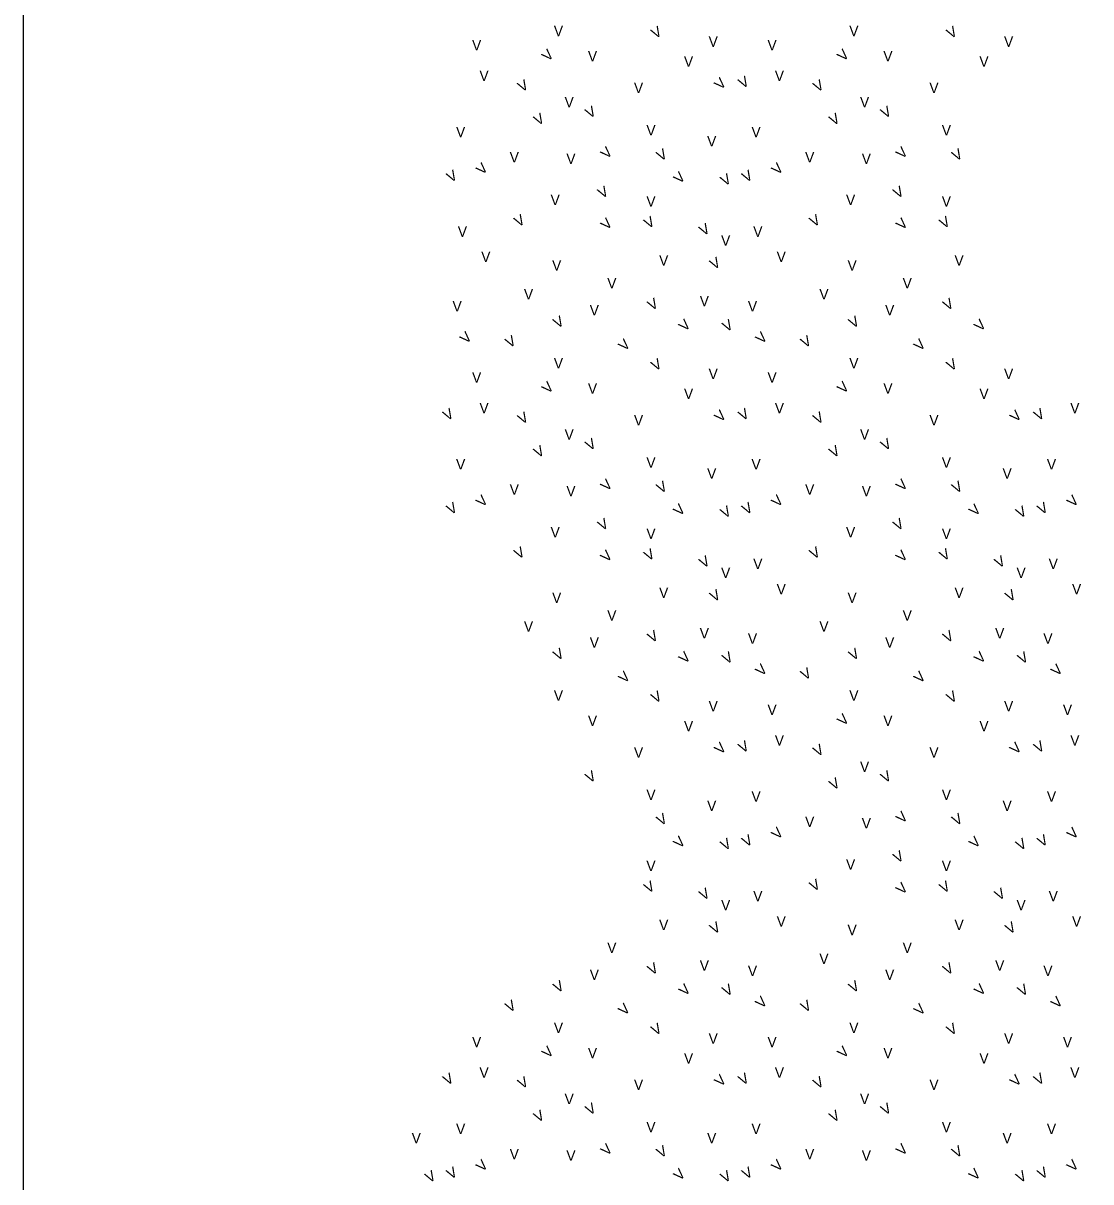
# Model space of a CAD drawing. Extents: x 997.6 to 1036.5, y 998.9 to 1022.7.
# Drawn here: x 1007 to 1009.062, y 1014.254 to 1016.492 of the extents above; entities that cross this region are included whole.
import ezdxf

# ---------------------------------------------------------------- set-up
doc = ezdxf.new("R2010")
doc.units = 0
for name, color, linetype in [('Level 1', 7, 'Continuous'), ('Level 10', 7, 'Continuous'), ('Level 11', 7, 'Continuous')]:
    doc.layers.add(name, color=color, linetype=linetype)

msp = doc.modelspace()

# ---------------------------------------------------------------- linework, layer by layer
at = {"layer": 'Level 10'}
msp.add_line((1007, 1021.5), (1007, 1000.5), dxfattribs=at)
at = {"layer": 'Level 11'}
msp.add_lwpolyline([(1007, 1000.5), (1035.5, 1000.5), (1035.5, 1021.5), (1007, 1021.5)], close=True, dxfattribs=at)

# ---------------------------------------------------------------- texts
at = {"layer": 'Level 1'}
for p in [(1008.025, 1016.467), (1008.5956, 1016.467), (1007.867, 1016.4396), (1008.3239, 1016.4464), (1008.4376, 1016.4396), (1008.8945, 1016.4464), (1008.0908, 1016.4183), (1008.6614, 1016.4183), (1008.2763, 1016.408), (1008.8469, 1016.408), (1007.8813, 1016.3805), (1008.4518, 1016.3805), (1008.1797, 1016.3571), (1008.7503, 1016.3571), (1008.0457, 1016.3296), (1008.6163, 1016.3296), (1007.8361, 1016.2718), (1008.2037, 1016.2753), (1008.321, 1016.254), (1008.4067, 1016.2718), (1008.7743, 1016.2753), (1007.9397, 1016.2231), (1008.0491, 1016.2203), (1008.5103, 1016.2231), (1008.6197, 1016.2203), (1008.0187, 1016.1407), (1008.2037, 1016.1378), (1008.5893, 1016.1407), (1008.7743, 1016.1378), (1007.8395, 1016.0794), (1008.4101, 1016.0794), (1008.348, 1016.0623), (1007.8847, 1016.0308), (1008.4553, 1016.0308), (1008.0216, 1016.0142), (1008.2283, 1016.0238), (1008.5922, 1016.0142), (1008.7988, 1016.0238), (1008.1281, 1015.9798), (1008.6987, 1015.9798), (1007.9672, 1015.9586), (1008.3068, 1015.9454), (1008.5378, 1015.9586), (1007.8293, 1015.9352), (1008.0943, 1015.9277), (1008.3998, 1015.9352), (1008.6648, 1015.9277), (1008.025, 1015.8252), (1008.5956, 1015.8252), (1007.867, 1015.7978), (1008.3239, 1015.8046), (1008.4376, 1015.7978), (1008.8945, 1015.8046), (1008.0908, 1015.7765), (1008.2763, 1015.7662), (1008.6614, 1015.7765), (1008.8469, 1015.7662), (1007.8813, 1015.7387), (1008.4518, 1015.7387), (1009.0224, 1015.7387), (1008.1797, 1015.7153), (1008.7503, 1015.7153), (1008.0457, 1015.6878), (1008.6163, 1015.6878), (1007.8361, 1015.63), (1008.2037, 1015.6334), (1008.4067, 1015.63), (1008.7743, 1015.6334), (1008.9773, 1015.63), (1008.321, 1015.6122), (1008.8916, 1015.6122), (1007.9397, 1015.5813), (1008.0491, 1015.5784), (1008.5103, 1015.5813), (1008.6197, 1015.5784), (1008.0187, 1015.4988), (1008.2037, 1015.496), (1008.5893, 1015.4988), (1008.7743, 1015.496), (1008.4101, 1015.4376), (1008.9807, 1015.4376), (1008.348, 1015.4204), (1008.9186, 1015.4204), (1008.2283, 1015.382), (1008.4553, 1015.3889), (1008.7988, 1015.382), (1009.0258, 1015.3889), (1008.0216, 1015.3723), (1008.5922, 1015.3723), (1008.1281, 1015.338), (1008.6987, 1015.338), (1007.9672, 1015.3168), (1008.5378, 1015.3168), (1008.3068, 1015.3036), (1008.3998, 1015.2933), (1008.8773, 1015.3036), (1008.9704, 1015.2933), (1008.0943, 1015.2858), (1008.6648, 1015.2858), (1008.025, 1015.1833), (1008.5956, 1015.1833), (1008.3239, 1015.1628), (1008.8945, 1015.1628), (1008.0908, 1015.1347), (1008.4376, 1015.1559), (1008.6614, 1015.1347), (1009.0082, 1015.1559), (1008.2763, 1015.1243), (1008.8469, 1015.1243), (1008.4518, 1015.0968), (1009.0224, 1015.0968), (1008.1797, 1015.0734), (1008.7503, 1015.0734), (1008.6163, 1015.0459), (1008.2037, 1014.9916), (1008.4067, 1014.9882), (1008.7743, 1014.9916), (1008.9773, 1014.9882), (1008.321, 1014.9703), (1008.8916, 1014.9703), (1008.5103, 1014.9394), (1008.6197, 1014.9366), (1008.2037, 1014.8542), (1008.5893, 1014.857), (1008.7743, 1014.8542), (1008.348, 1014.7786), (1008.4101, 1014.7958), (1008.9186, 1014.7786), (1008.9807, 1014.7958), (1008.2283, 1014.7402), (1008.4553, 1014.7471), (1008.7988, 1014.7402), (1009.0258, 1014.7471), (1008.5922, 1014.7305), (1008.1281, 1014.6962), (1008.6987, 1014.6962), (1008.5378, 1014.6749), (1008.0943, 1014.644), (1008.3068, 1014.6618), (1008.3998, 1014.6515), (1008.6648, 1014.644), (1008.8773, 1014.6618), (1008.9704, 1014.6515), (1008.025, 1014.5415), (1008.5956, 1014.5415), (1007.867, 1014.5141), (1008.3239, 1014.5209), (1008.4376, 1014.5141), (1008.8945, 1014.5209), (1009.0082, 1014.5141), (1008.0908, 1014.4928), (1008.6614, 1014.4928), (1008.2763, 1014.4825), (1008.8469, 1014.4825), (1007.8813, 1014.455), (1008.4518, 1014.455), (1009.0224, 1014.455), (1008.1797, 1014.4316), (1008.7503, 1014.4316), (1008.0457, 1014.4041), (1008.6163, 1014.4041), (1007.8361, 1014.3463), (1008.2037, 1014.3498), (1008.4067, 1014.3463), (1008.7743, 1014.3498), (1008.9773, 1014.3463), (1007.7504, 1014.3285), (1008.321, 1014.3285), (1008.8916, 1014.3285), (1007.9397, 1014.2976), (1008.0491, 1014.2948), (1008.5103, 1014.2976), (1008.6197, 1014.2948)]:
    msp.add_text('V', height=0.02, dxfattribs=at).set_placement(p)
for rotation, p in [(29.9221, (1008.2203, 1016.4612)), (29.9221, (1008.7909, 1016.4612)), (45, (1008.0138, 1016.4168)), (45, (1008.5844, 1016.4168)), (45, (1008.3471, 1016.3618)), (29.9221, (1008.3889, 1016.365)), (29.9221, (1007.9627, 1016.3581)), (29.9221, (1008.5333, 1016.3581)), (29.9221, (1007.9936, 1016.2934)), (29.9221, (1008.0933, 1016.3072)), (29.9221, (1008.5642, 1016.2934)), (29.9221, (1008.6638, 1016.3072)), (45, (1008.1273, 1016.2284)), (45, (1008.6978, 1016.2284)), (29.9221, (1008.2307, 1016.2247)), (29.9221, (1008.8013, 1016.2247)), (29.9221, (1007.8253, 1016.1835)), (45, (1007.8868, 1016.1975)), (45, (1008.2681, 1016.1803)), (29.9221, (1008.3958, 1016.1835)), (45, (1008.4573, 1016.1975)), (29.9221, (1008.3543, 1016.1766)), (29.9221, (1008.1173, 1016.1526)), (29.9221, (1008.6878, 1016.1526)), (29.9221, (1007.9558, 1016.0976)), (45, (1008.1273, 1016.091)), (29.9221, (1008.2066, 1016.0942)), (29.9221, (1008.5263, 1016.0976)), (45, (1008.6978, 1016.091)), (29.9221, (1008.7772, 1016.0942)), (29.9221, (1008.3131, 1016.0804)), (29.9221, (1008.3337, 1016.0152)), (29.9221, (1008.2134, 1015.9361)), (29.9221, (1008.784, 1015.9361)), (29.9221, (1008.0313, 1015.9018)), (45, (1008.2783, 1015.8952)), (29.9221, (1008.3578, 1015.8949)), (29.9221, (1008.6019, 1015.9018)), (45, (1008.8489, 1015.8952)), (45, (1007.8558, 1015.8711)), (45, (1008.4264, 1015.8711)), (29.9221, (1007.9386, 1015.864)), (45, (1008.1616, 1015.8573)), (29.9221, (1008.5092, 1015.864)), (45, (1008.7322, 1015.8573)), (29.9221, (1008.2203, 1015.8193)), (29.9221, (1008.7909, 1015.8193)), (45, (1008.0138, 1015.7749)), (45, (1008.5844, 1015.7749)), (29.9221, (1007.8183, 1015.7232)), (29.9221, (1007.9627, 1015.7163)), (45, (1008.3471, 1015.7199)), (29.9221, (1008.3889, 1015.7232)), (29.9221, (1008.5333, 1015.7163)), (45, (1008.9177, 1015.7199)), (29.9221, (1008.9595, 1015.7232)), (29.9221, (1007.9936, 1015.6516)), (29.9221, (1008.0933, 1015.6653)), (29.9221, (1008.5642, 1015.6516)), (29.9221, (1008.6638, 1015.6653)), (45, (1008.1273, 1015.5866)), (29.9221, (1008.2307, 1015.5828)), (45, (1008.6978, 1015.5866)), (29.9221, (1008.8013, 1015.5828)), (45, (1007.8868, 1015.5557)), (45, (1008.4573, 1015.5557)), (45, (1009.0279, 1015.5557)), (29.9221, (1007.8253, 1015.5417)), (45, (1008.2681, 1015.5384)), (29.9221, (1008.3543, 1015.5348)), (29.9221, (1008.3958, 1015.5417)), (45, (1008.8387, 1015.5384)), (29.9221, (1008.9249, 1015.5348)), (29.9221, (1008.9664, 1015.5417)), (29.9221, (1008.1173, 1015.5108)), (29.9221, (1008.6878, 1015.5108)), (29.9221, (1007.9558, 1015.4558)), (45, (1008.1273, 1015.4492)), (29.9221, (1008.2066, 1015.4523)), (29.9221, (1008.5263, 1015.4558)), (45, (1008.6978, 1015.4492)), (29.9221, (1008.7772, 1015.4523)), (29.9221, (1008.3131, 1015.4386)), (29.9221, (1008.8837, 1015.4386)), (29.9221, (1008.3337, 1015.3733)), (29.9221, (1008.9043, 1015.3733)), (29.9221, (1008.2134, 1015.2943)), (29.9221, (1008.784, 1015.2943)), (29.9221, (1008.0313, 1015.2599)), (45, (1008.2783, 1015.2533)), (29.9221, (1008.3578, 1015.2531)), (29.9221, (1008.6019, 1015.2599)), (45, (1008.8489, 1015.2533)), (29.9221, (1008.9283, 1015.2531)), (45, (1008.4264, 1015.2293)), (29.9221, (1008.5092, 1015.2222)), (45, (1008.997, 1015.2293)), (45, (1008.1616, 1015.2155)), (45, (1008.7322, 1015.2155)), (29.9221, (1008.2203, 1015.1775)), (29.9221, (1008.7909, 1015.1775)), (45, (1008.5844, 1015.1331)), (45, (1008.3471, 1015.0781)), (29.9221, (1008.3889, 1015.0813)), (29.9221, (1008.5333, 1015.0744)), (45, (1008.9177, 1015.0781)), (29.9221, (1008.9595, 1015.0813)), (29.9221, (1008.0933, 1015.0235)), (29.9221, (1008.6638, 1015.0235)), (29.9221, (1008.5642, 1015.0098)), (29.9221, (1008.2307, 1014.941)), (45, (1008.6978, 1014.9448)), (29.9221, (1008.8013, 1014.941)), (45, (1008.4573, 1014.9138)), (45, (1009.0279, 1014.9138)), (45, (1008.2681, 1014.8966)), (29.9221, (1008.3543, 1014.8929)), (29.9221, (1008.3958, 1014.8998)), (45, (1008.8387, 1014.8966)), (29.9221, (1008.9249, 1014.8929)), (29.9221, (1008.9664, 1014.8998)), (29.9221, (1008.6878, 1014.8689)), (29.9221, (1008.2066, 1014.8105)), (29.9221, (1008.3131, 1014.7968)), (29.9221, (1008.5263, 1014.8139)), (45, (1008.6978, 1014.8073)), (29.9221, (1008.7772, 1014.8105)), (29.9221, (1008.8837, 1014.7968)), (29.9221, (1008.3337, 1014.7315)), (29.9221, (1008.9043, 1014.7315)), (29.9221, (1008.2134, 1014.6524)), (29.9221, (1008.784, 1014.6524)), (29.9221, (1008.0313, 1014.6181)), (29.9221, (1008.6019, 1014.6181)), (45, (1008.2783, 1014.6115)), (29.9221, (1008.3578, 1014.6113)), (45, (1008.8489, 1014.6115)), (29.9221, (1008.9283, 1014.6113)), (29.9221, (1007.9386, 1014.5803)), (45, (1008.1616, 1014.5737)), (45, (1008.4264, 1014.5874)), (29.9221, (1008.5092, 1014.5803)), (45, (1008.7322, 1014.5737)), (45, (1008.997, 1014.5874)), (29.9221, (1008.2203, 1014.5357)), (29.9221, (1008.7909, 1014.5357)), (45, (1008.0138, 1014.4913)), (45, (1008.5844, 1014.4913)), (29.9221, (1007.8183, 1014.4395)), (45, (1008.3471, 1014.4363)), (29.9221, (1008.3889, 1014.4395)), (45, (1008.9177, 1014.4363)), (29.9221, (1008.9595, 1014.4395)), (29.9221, (1007.9627, 1014.4326)), (29.9221, (1008.5333, 1014.4326)), (29.9221, (1007.9936, 1014.3679)), (29.9221, (1008.0933, 1014.3817)), (29.9221, (1008.5642, 1014.3679)), (29.9221, (1008.6638, 1014.3817)), (45, (1008.1273, 1014.3029)), (45, (1008.6978, 1014.3029)), (29.9221, (1008.2307, 1014.2992)), (29.9221, (1008.8013, 1014.2992)), (29.9221, (1007.8253, 1014.258)), (45, (1007.8868, 1014.272)), (29.9221, (1008.3958, 1014.258)), (45, (1008.4573, 1014.272)), (29.9221, (1008.9664, 1014.258)), (45, (1009.0279, 1014.272)), (29.9221, (1007.7838, 1014.2511)), (45, (1008.2681, 1014.2548)), (29.9221, (1008.3543, 1014.2511)), (45, (1008.8387, 1014.2548)), (29.9221, (1008.9249, 1014.2511))]:
    msp.add_text('V', height=0.02, rotation=rotation, dxfattribs=at).set_placement(p)

doc.saveas('drawing.dxf')
